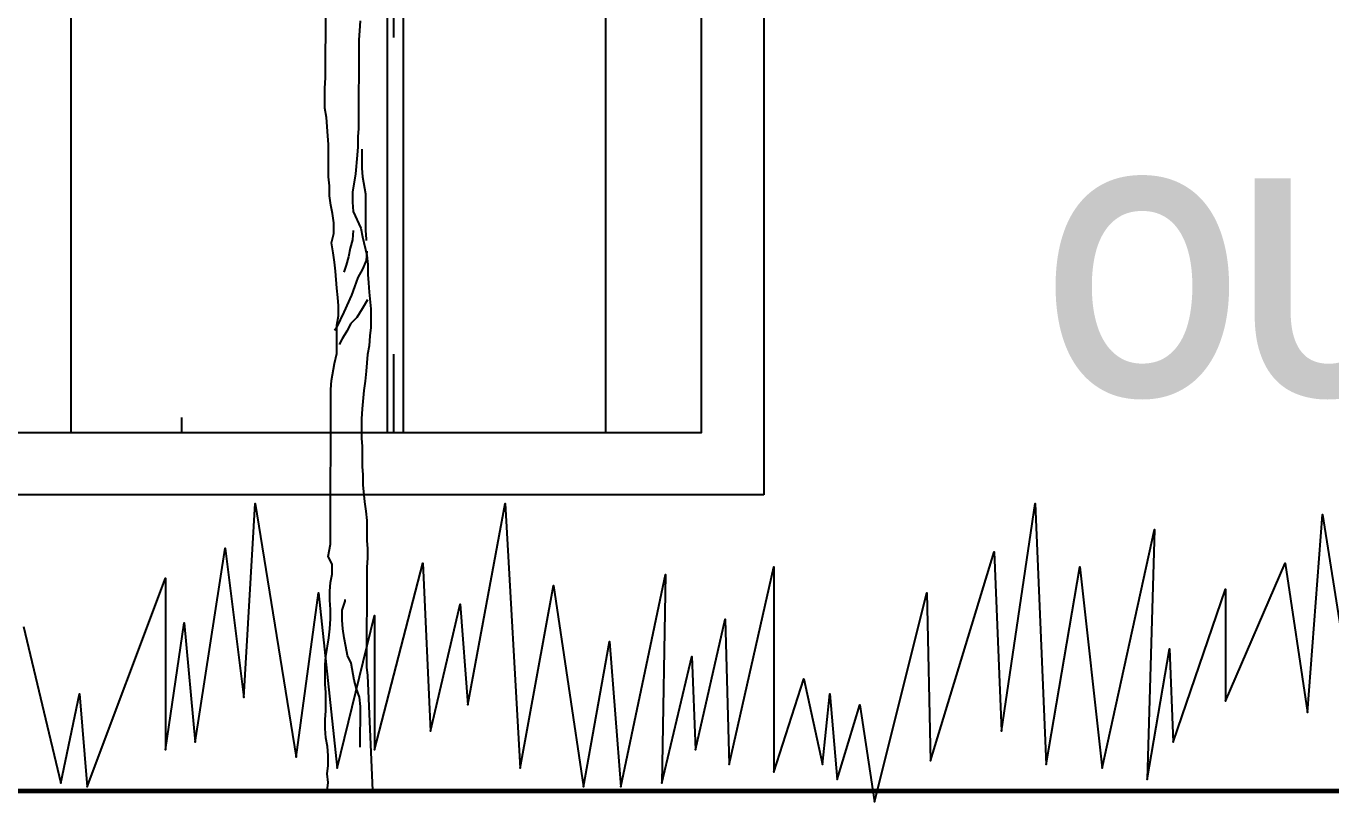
# Model space of a CAD drawing. Header units: millimetres. Extents: x -249630 to 95394, y -188036 to 109963.
# Drawn here: x -87300 to -86252, y -2317 to -1694 of the extents above; entities that cross this region are included whole.
import ezdxf

# ---------------------------------------------------------------- set-up
doc = ezdxf.new("R2010")
doc.units = ezdxf.units.MM
for name, color, linetype in [('ATronco', 36, 'Continuous'), ('Layer1', 2, 'Continuous'), ('Layer2', 8, 'Continuous'), ('Layer5', 84, 'Continuous'), ('SUBTITULOS', 90, 'Continuous'), ('VEREDA', 1, 'Continuous')]:
    doc.layers.add(name, color=color, linetype=linetype)
doc.layers.add('MUROS', color=6, linetype='Continuous', lineweight=60)
doc.styles.add('SUBTITULOS(E)', font='swisscbi.ttf', dxfattribs={"oblique": 15, "height": 0.2})

# ---------------------------------------------------------------- blocks, each defined once
blk = doc.blocks.new('Arbol_01')
at = {"layer": 'ATronco'}
for p, q in [((-0.0022, 0.9555), (-0.0021, 1.0462)), ((0.0431, 1.0183), (0.0421, 1.006)), ((0.0442, 1.0317), (0.0431, 1.0183)), ((0.0421, 1.006), (0.042, 0.8875)), ((-0.0033, 0.9411), (-0.0022, 0.9555)), ((-0.0033, 0.9144), (-0.0033, 0.9411)), ((-0.0012, 0.902), (-0.0033, 0.9144)), ((0.0008, 0.8773), (-0.0012, 0.902)), ((0.0018, 0.866), (0.0008, 0.8773)), ((0.041, 0.8762), (0.0409, 0.8628)), ((0.042, 0.8875), (0.041, 0.8762)), ((0.0018, 0.8227), (0.0018, 0.866)), ((0.0409, 0.8628), (0.0399, 0.8515)), ((0.0461, 0.8597), (0.0461, 0.834)), ((0.0399, 0.8515), (0.0378, 0.8268)), ((0.0028, 0.8104), (0.0018, 0.8227)), ((0.0378, 0.8268), (0.0337, 0.8021)), ((0.0461, 0.834), (0.0471, 0.8227)), ((0.0471, 0.8227), (0.0512, 0.8)), ((0.0028, 0.797), (0.0028, 0.8104)), ((0.0048, 0.7846), (0.0028, 0.797)), ((0.0337, 0.8021), (0.0337, 0.7887)), ((0.0337, 0.7887), (0.0347, 0.7763)), ((0.0512, 0.8), (0.0511, 0.7506)), ((0.0069, 0.7733), (0.0048, 0.7846)), ((0.0089, 0.7609), (0.0069, 0.7733)), ((0.0347, 0.7763), (0.045, 0.7537)), ((0.0089, 0.7465), (0.0089, 0.7609)), ((0.045, 0.7537), (0.047, 0.7424)), ((0.0058, 0.7342), (0.0089, 0.7465)), ((0.0336, 0.7382), (0.0305, 0.7269)), ((0.0347, 0.7506), (0.0336, 0.7382)), ((0.047, 0.7424), (0.0532, 0.7176)), ((0.0511, 0.7506), (0.0522, 0.7393)), ((0.0522, 0.7393), (0.0522, 0.7372)), ((0.0079, 0.7208), (0.0058, 0.7342)), ((0.0099, 0.7084), (0.0079, 0.7208)), ((0.0305, 0.7269), (0.0285, 0.7156)), ((0.0532, 0.7228), (0.0521, 0.7104)), ((0.0532, 0.7176), (0.0542, 0.7053)), ((0.0109, 0.6961), (0.0099, 0.7084)), ((0.0254, 0.7043), (0.0223, 0.695)), ((0.0285, 0.7156), (0.0254, 0.7043)), ((0.0521, 0.7104), (0.047, 0.6991)), ((0.0542, 0.7053), (0.0542, 0.6919)), ((0.013, 0.6734), (0.0109, 0.6961)), ((0.0408, 0.6878), (0.0367, 0.6754)), ((0.047, 0.6991), (0.0408, 0.6878)), ((0.0542, 0.6919), (0.0552, 0.6806)), ((0.014, 0.661), (0.013, 0.6734)), ((0.0367, 0.6754), (0.0325, 0.6641)), ((0.0552, 0.6806), (0.0562, 0.6682)), ((0.0562, 0.6682), (0.0583, 0.6456)), ((0.015, 0.6497), (0.014, 0.661)), ((0.015, 0.6363), (0.015, 0.6497)), ((0.0325, 0.6641), (0.0222, 0.6415)), ((0.0541, 0.6579), (0.0469, 0.6456)), ((0.0171, 0.6312), (0.0119, 0.6199)), ((0.0129, 0.624), (0.015, 0.6363)), ((0.0222, 0.6415), (0.0171, 0.6312)), ((0.0397, 0.6342), (0.0315, 0.626)), ((0.0469, 0.6456), (0.0397, 0.6342)), ((0.0583, 0.6456), (0.0582, 0.6208)), ((0.0119, 0.6199), (0.0098, 0.6168)), ((0.0129, 0.5859), (0.0129, 0.624)), ((0.0263, 0.6157), (0.0201, 0.6054)), ((0.0315, 0.626), (0.0263, 0.6157)), ((0.0582, 0.6208), (0.0572, 0.6095)), ((0.0201, 0.6054), (0.016, 0.5982)), ((0.0561, 0.5961), (0.0541, 0.5848)), ((0.0572, 0.6095), (0.0561, 0.5961)), ((0.0098, 0.5725), (0.0129, 0.5859)), ((0.0541, 0.5848), (0.052, 0.5622)), ((0.0057, 0.5498), (0.0098, 0.5725)), ((0.052, 0.5622), (0.051, 0.5488)), ((0.0046, 0.5375), (0.0057, 0.5498)), ((0.051, 0.5488), (0.0489, 0.5364)), ((0.0044, 0.3305), (0.0046, 0.5375)), ((0.0489, 0.5364), (0.0468, 0.5117)), ((0.0468, 0.5117), (0.0458, 0.4983)), ((0.0458, 0.4983), (0.0457, 0.4726)), ((0.0457, 0.4726), (0.0468, 0.4613)), ((0.0468, 0.4613), (0.0467, 0.4345)), ((0.0467, 0.4345), (0.0478, 0.4232)), ((0.0478, 0.4232), (0.0477, 0.4098)), ((0.0477, 0.4098), (0.0498, 0.3871)), ((0.0498, 0.3871), (0.0518, 0.3748)), ((0.0518, 0.3748), (0.0528, 0.3624)), ((0.0528, 0.3624), (0.0528, 0.3356)), ((0.0528, 0.3356), (0.0538, 0.3243)), ((0.0013, 0.3141), (0.0044, 0.3305)), ((0.0538, 0.3243), (0.0538, 0.3119)), ((0.0065, 0.3037), (0.0013, 0.3141)), ((0.0064, 0.2904), (0.0065, 0.3037)), ((0.0528, 0.2996), (0.0527, 0.1657)), ((0.0538, 0.3119), (0.0528, 0.2996)), ((0.0044, 0.279), (0.0064, 0.2904)), ((0.0033, 0.2677), (0.0044, 0.279)), ((0.0033, 0.2554), (0.0033, 0.2677)), ((0.0043, 0.243), (0.0033, 0.2554)), ((0.0198, 0.242), (0.0239, 0.2543)), ((0.0239, 0.2543), (0.0239, 0.2564)), ((0.0033, 0.2173), (0.0043, 0.2306)), ((0.0043, 0.2306), (0.0043, 0.243)), ((0.0198, 0.2286), (0.0198, 0.242)), ((0.0208, 0.2172), (0.0198, 0.2286)), ((0.0022, 0.2049), (0.0033, 0.2173)), ((0.0228, 0.2049), (0.0208, 0.2172)), ((-0.0019, 0.1802), (0.0022, 0.2049)), ((0.0249, 0.1936), (0.0228, 0.2049)), ((0.0269, 0.1812), (0.0249, 0.1936)), ((-0.0029, 0.1689), (-0.0019, 0.1802)), ((0.0321, 0.1709), (0.0269, 0.1812)), ((-0.003, 0.1431), (-0.0029, 0.1689)), ((0.0362, 0.1482), (0.0321, 0.1709)), ((0.0527, 0.1657), (0.0537, 0.1544)), ((-0.0019, 0.1318), (-0.003, 0.1431)), ((0.0393, 0.1369), (0.0362, 0.1482)), ((0.0537, 0.1544), (0.0608, 0.0004)), ((-0.002, 0.1071), (-0.0019, 0.1318)), ((0.0434, 0.1256), (0.0393, 0.1369)), ((0.0444, 0.1132), (0.0434, 0.1256)), ((-0.003, 0.0958), (-0.002, 0.1071)), ((0.0443, 0.0587), (0.0444, 0.1132)), ((-0.003, 0.0834), (-0.003, 0.0958)), ((-0.002, 0.071), (-0.003, 0.0834)), ((0.0001, 0.0597), (-0.002, 0.071)), ((0.0011, 0.0474), (0.0001, 0.0597)), ((0.0011, 0.034), (0.0011, 0.0474)), ((0, 0.0227), (0.0011, 0.034)), ((0.001, 0.0113), (0, 0.0227)), ((0, 0), (0.001, 0.0113)), ((0, 0), (0.0608, 0))]:
    blk.add_line(p, q, dxfattribs=at)

msp = doc.modelspace()

# ---------------------------------------------------------------- hatches: boundary and pattern name
at = {"layer": 'Layer2'}
h = msp.add_hatch(dxfattribs=at)
h.set_pattern_fill('AR-RROOF', color=256, scale=10, angle=90, style=0)
h.set_pattern_definition([(90, (-301386, -234596.78), (-254, 558.8), [3810, -508, 1270, -254]), (90, (-301513, -234258.96), (-337.82, -254), [762, -83.82, 1524, -190.5]), (90, (-301601.9, -234469.78), (-170.18, 1320.8), [2032, -355.6, 1016, -254])])
h.paths.add_polyline_path([(-86757.461, 454.431), (-87719.961, 454.431), (-87719.961, -2020.569), (-86757.461, -2020.569)])

# ---------------------------------------------------------------- linework, layer by layer
at = {"layer": 'Layer1'}
msp.add_line((-86707.461, 691.931), (-86707.461, -2070.569), dxfattribs=at)
msp.add_lwpolyline([(-86707.461, -2070.569), (-87769.961, -2070.569)], dxfattribs=at)
at = {"layer": 'Layer5'}
msp.add_lwpolyline([(-87301.599, -2176.213), (-87271.639, -2301.924), (-87256.659, -2230.089), (-87250.667, -2304.917), (-87187.752, -2137.302), (-87187.752, -2274.986), (-87172.772, -2173.22), (-87163.784, -2268.999), (-87139.816, -2113.357), (-87124.837, -2233.082), (-87115.848, -2077.44), (-87082.893, -2280.972), (-87064.917, -2149.275), (-87049.938, -2289.951), (-87019.978, -2167.233), (-87019.978, -2274.986), (-86981.03, -2125.33), (-86975.038, -2260.02), (-86951.071, -2158.254), (-86945.079, -2239.068), (-86915.119, -2077.44), (-86903.135, -2289.951), (-86876.171, -2143.288), (-86852.204, -2304.917), (-86831.232, -2188.185), (-86822.244, -2304.917), (-86786.293, -2134.309), (-86789.288, -2301.924), (-86765.321, -2200.158), (-86762.325, -2274.986), (-86738.357, -2170.227), (-86735.361, -2286.958), (-86699.41, -2128.323), (-86699.41, -2292.944), (-86675.442, -2218.116), (-86660.462, -2286.958), (-86654.47, -2230.089), (-86648.478, -2298.93), (-86630.502, -2239.068), (-86618.519, -2316.889), (-86576.575, -2149.275), (-86573.579, -2283.965), (-86522.648, -2116.35), (-86516.656, -2260.02), (-86489.692, -2077.44), (-86480.704, -2286.958), (-86453.74, -2128.323), (-86435.765, -2289.951), (-86393.821, -2098.392), (-86399.813, -2298.93), (-86381.837, -2194.171), (-86378.841, -2268.999), (-86336.898, -2146.281), (-86336.898, -2236.075), (-86288.962, -2125.33), (-86270.986, -2245.054), (-86259.003, -2086.419), (-86232.039, -2257.027)], dxfattribs=at)
at = {"layer": 'MUROS'}
msp.add_lwpolyline([(-87769.961, -2308.069), (-82096.22, -2308.069)], dxfattribs=at)
at = {"layer": 'VEREDA'}
msp.add_lwpolyline([(-86757.461, 454.431), (-87719.961, 454.431), (-87719.961, -2020.569), (-86757.461, -2020.569)], close=True, dxfattribs=at)

# ---------------------------------------------------------------- block references
at = {"xscale": 598.9603255755416, "yscale": 598.9603255755416, "zscale": 598.9603255755416}
msp.add_blockref('Arbol_01', (-87057.866, -2308.069), dxfattribs=at)

# ---------------------------------------------------------------- texts
at = {"layer": 'SUBTITULOS', "linetype": 'ByBlock', "style": 'SUBTITULOS(E)'}
msp.add_text('OUTDOOR GARDEN', height=175, dxfattribs=at).set_placement((-86481.479, -1991.544))

doc.saveas('drawing.dxf')
